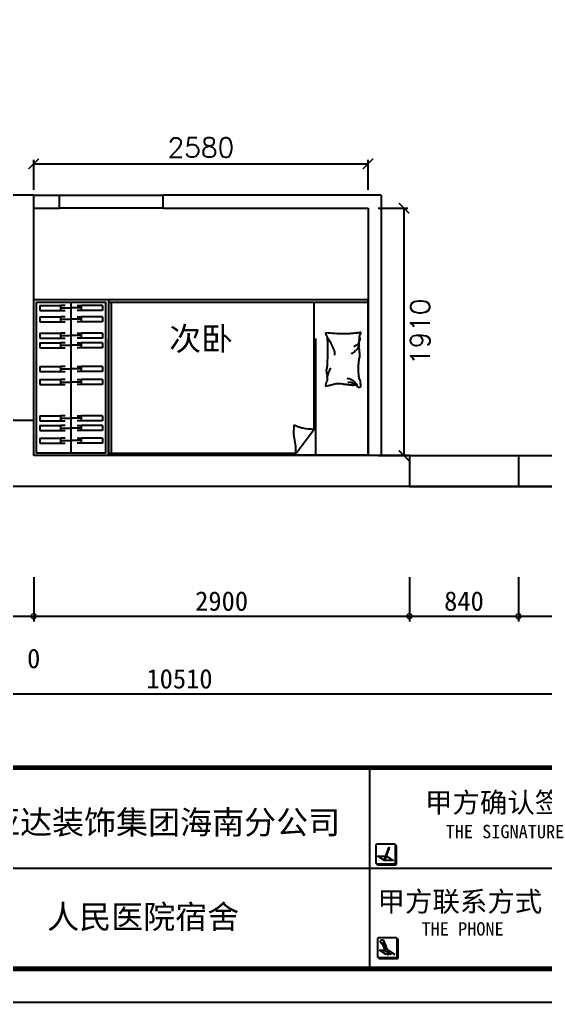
# Model space of a CAD drawing. Header units: millimetres. Extents: x 333665 to 510740, y -473522 to -395501.
# Drawn here: x 364936 to 368992, y -410869 to -403284 of the extents above; entities that cross this region are included whole.
import ezdxf

# ---------------------------------------------------------------- set-up
doc = ezdxf.new("R2010")
doc.units = ezdxf.units.MM
doc.header["$PDMODE"] = 35
doc.header["$PDSIZE"] = 20
for name, color, linetype in [('0-01图框模板说明', 2, 'Continuous'), ('0-02图框细线', 136, 'Continuous'), ('016-P平面家具', 51, 'Continuous'), ('250', 250, 'Continuous'), ('FLOOR', 8, 'Continuous'), ('layer 1', 7, 'Continuous'), ('xcvdg', 7, 'Continuous'), ('细线', 250, 'Continuous')]:
    doc.layers.add(name, color=color, linetype=linetype)
doc.styles.add('_TCH_DIM', font='SIMPLEX', dxfattribs={"bigfont": 'GBCBIG'})
doc.styles.get("Standard").update_dxf_attribs({"font": 'txt', "bigfont": 'gbcbig.shx'})
doc.styles.add('STYLE1', font='')
doc.styles.add('标注文字', font='simhei.ttf')
doc.styles.add('黑体', font='simhei.ttf')
doc.styles.get('STYLE1').set_extended_font_data('SimSun')
doc.dimstyles.get("Standard").update_dxf_attribs({"dimtxt": 0.18, "dimasz": 0.18, "dimexe": 0.18, "dimexo": 0.0625, "dimgap": 0.09, "dimtad": 0, "dimtih": 1, "dimtoh": 1, "dimdec": 4, "dimzin": 0, "dimdsep": 46, "dimtxsty": 'Standard', "dimcen": 0.09, "dimadec": 0, "dimazin": 0, "dimtfac": 1, "dimtdec": 4, "dimtofl": 0, "dimtmove": 0, "dimatfit": 3, "dimfxl": 1, "dimtolj": 1, "dimtzin": 0, "dimarcsym": 0})
doc.dimstyles.new('最新标注', dxfattribs={"dimtxt": 150, "dimasz": 80, "dimexe": 40, "dimexo": 40, "dimgap": 40, "dimtad": 1, "dimdec": 0, "dimtxsty": '标注文字', "dimblk": 'DOTSMALL', "dimcen": 2.5, "dimdle": 40, "dimclrd": 46, "dimclre": 46, "dimclrt": 40, "dimadec": 0, "dimazin": 0, "dimtfac": 1, "dimtdec": 0, "dimtmove": 2, "dimatfit": 3, "dimldrblk": 'DOT', "dimfxl": 300, "dimfxlon": 1, "dimarcsym": 0})

# ---------------------------------------------------------------- blocks, each defined once
blk = doc.blocks.new('_DotSmall')
at = {"layer": 'FLOOR', "color": 0, "const_width": 0.5}
blk.add_lwpolyline([(-0.0625, 0, 1), (0.0625, 0, 1)], format="xyb", close=True, dxfattribs=at)
blk = doc.blocks.new('*D44')
at = {"layer": 'Defpoints', "color": 0, "lineweight": -3, "ltscale": 400}
for p in [(367887.1, -397088.6), (367887.1, -398088.6), (360914.5, -406888.6)]:
    blk.add_point(p, dxfattribs=at)
at = {"layer": '细线', "color": 46, "lineweight": -2, "ltscale": 400}
for p, q in [((360874.5, -397088.6), (367927.1, -397088.6)), ((360914.5, -397388.6), (360914.5, -397048.6)), ((367887.1, -397388.6), (367887.1, -397048.6))]:
    blk.add_line(p, q, dxfattribs=at)
at = {"layer": '细线', "color": 46, "lineweight": -2, "ltscale": 400, "xscale": 80, "yscale": 80, "zscale": 80, "rotation": 180}
blk.add_blockref('_DotSmall', (360914.5, -397088.6), dxfattribs=at)
at = {"layer": '细线', "color": 46, "lineweight": -2, "ltscale": 400, "xscale": 80, "yscale": 80, "zscale": 80}
blk.add_blockref('_DotSmall', (367887.1, -397088.6), dxfattribs=at)
at = {"layer": '细线', "color": 40, "lineweight": -3, "ltscale": 400, "insert": (364400.8, -396973.6), "char_height": 150, "attachment_point": 5, "style": '标注文字'}
blk.add_mtext('6973', dxfattribs=at)
blk = doc.blocks.new('_Dot')
at = {"color": 0, "linetype": 'ByBlock', "lineweight": -2}
blk.add_line((-0.5, 0), (-1, 0), dxfattribs=at)
at = {"color": 0, "linetype": 'ByBlock', "const_width": 0.5}
blk.add_lwpolyline([(-0.25, 0, 1), (0.25, 0, 1)], format="xyb", close=True, dxfattribs=at)
blk = doc.blocks.new('*D45')
at = {"layer": 'Defpoints', "color": 0, "lineweight": -3, "ltscale": 400}
for p in [(359914.5, -398088.6), (367887.1, -398088.6), (360914.5, -406888.6)]:
    blk.add_point(p, dxfattribs=at)
at = {"layer": '细线', "color": 46, "lineweight": -2, "ltscale": 400}
for p, q in [((360214.5, -398088.6), (359874.5, -398088.6)), ((359914.5, -406928.6), (359914.5, -398048.6)), ((360214.5, -406888.6), (359874.5, -406888.6))]:
    blk.add_line(p, q, dxfattribs=at)
at = {"layer": '细线', "color": 46, "lineweight": -2, "ltscale": 400, "xscale": 80, "yscale": 80, "zscale": 80}
for p, rotation in [((359914.5, -398088.6), 90), ((359914.5, -406888.6), 270)]:
    blk.add_blockref('_DotSmall', p, dxfattribs=dict(at, rotation=rotation))
at = {"layer": '细线', "color": 40, "lineweight": -3, "ltscale": 400, "insert": (359798.7, -402488.6), "char_height": 150, "attachment_point": 5, "rotation": 90, "style": '标注文字'}
blk.add_mtext('8800', dxfattribs=at)
blk = doc.blocks.new('*D50')
at = {"color": 46, "lineweight": -2}
for p, q in [((363444.5, -407588.6), (363444.5, -407928.6)), ((365044.5, -407588.6), (365044.5, -407928.6)), ((363404.5, -407888.6), (365084.5, -407888.6))]:
    blk.add_line(p, q, dxfattribs=at)
at = {"layer": 'Defpoints', "color": 0, "lineweight": -3}
for p in [(365044.5, -406378.6), (363444.5, -406758.6), (365044.5, -407888.6)]:
    blk.add_point(p, dxfattribs=at)
at = {"color": 46, "lineweight": -2, "xscale": 80, "yscale": 80, "zscale": 80, "rotation": 180}
blk.add_blockref('_DotSmall', (363444.5, -407888.6), dxfattribs=at)
at = {"color": 46, "lineweight": -2, "xscale": 80, "yscale": 80, "zscale": 80}
blk.add_blockref('_DotSmall', (365044.5, -407888.6), dxfattribs=at)
at = {"color": 40, "lineweight": -3, "insert": (364244.5, -407772.8), "char_height": 150, "attachment_point": 5, "style": '标注文字'}
blk.add_mtext('1600', dxfattribs=at)
blk = doc.blocks.new('*D51')
at = {"color": 46, "lineweight": -2}
blk.add_line((365044.5, -407588.6), (365044.5, -407928.6), dxfattribs=at)
blk.add_line((365044.5, -407588.6), (365044.5, -407928.6), dxfattribs=at)
at = {"layer": 'Defpoints', "color": 0, "lineweight": -3}
for p in [(365044.5, -406378.6), (365044.5, -406648.6), (365044.5, -407888.6)]:
    blk.add_point(p, dxfattribs=at)
at = {"color": 40, "lineweight": -3, "insert": (365044.5, -408216.2), "char_height": 150, "attachment_point": 5, "style": '标注文字'}
blk.add_mtext('0', dxfattribs=at)
blk = doc.blocks.new('*D52')
at = {"color": 46, "lineweight": -2}
for p, q in [((365044.5, -407588.6), (365044.5, -407928.6)), ((367944.5, -407588.6), (367944.5, -407928.6)), ((365004.5, -407888.6), (367984.5, -407888.6))]:
    blk.add_line(p, q, dxfattribs=at)
at = {"layer": 'Defpoints', "color": 0, "lineweight": -3}
for p in [(365044.5, -406648.6), (367944.5, -406648.6), (367944.5, -407888.6)]:
    blk.add_point(p, dxfattribs=at)
at = {"color": 46, "lineweight": -2, "xscale": 80, "yscale": 80, "zscale": 80, "rotation": 180}
blk.add_blockref('_DotSmall', (365044.5, -407888.6), dxfattribs=at)
at = {"color": 46, "lineweight": -2, "xscale": 80, "yscale": 80, "zscale": 80}
blk.add_blockref('_DotSmall', (367944.5, -407888.6), dxfattribs=at)
at = {"color": 40, "lineweight": -3, "insert": (366494.5, -407772.8), "char_height": 150, "attachment_point": 5, "style": '标注文字'}
blk.add_mtext('2900', dxfattribs=at)
blk = doc.blocks.new('*D53')
at = {"color": 46, "lineweight": -2}
for p, q in [((367944.5, -407588.6), (367944.5, -407928.6)), ((368784.5, -407588.6), (368784.5, -407928.6)), ((367904.5, -407888.6), (368824.5, -407888.6))]:
    blk.add_line(p, q, dxfattribs=at)
at = {"layer": 'Defpoints', "color": 0, "lineweight": -3}
for p in [(367944.5, -406648.6), (368784.5, -406648.6), (368784.5, -407888.6)]:
    blk.add_point(p, dxfattribs=at)
at = {"color": 46, "lineweight": -2, "xscale": 80, "yscale": 80, "zscale": 80, "rotation": 180}
blk.add_blockref('_DotSmall', (367944.5, -407888.6), dxfattribs=at)
at = {"color": 46, "lineweight": -2, "xscale": 80, "yscale": 80, "zscale": 80}
blk.add_blockref('_DotSmall', (368784.5, -407888.6), dxfattribs=at)
at = {"color": 40, "lineweight": -3, "insert": (368364.5, -407772.8), "char_height": 150, "attachment_point": 5, "style": '标注文字'}
blk.add_mtext('840', dxfattribs=at)
blk = doc.blocks.new('*D54')
at = {"color": 46, "lineweight": -2}
for p, q in [((368784.5, -407588.6), (368784.5, -407928.6)), ((371184.5, -407588.6), (371184.5, -407928.6)), ((368744.5, -407888.6), (371224.5, -407888.6))]:
    blk.add_line(p, q, dxfattribs=at)
at = {"layer": 'Defpoints', "color": 0, "lineweight": -3}
for p in [(368784.5, -406648.6), (371184.5, -406648.6), (371184.5, -407888.6)]:
    blk.add_point(p, dxfattribs=at)
at = {"color": 46, "lineweight": -2, "xscale": 80, "yscale": 80, "zscale": 80, "rotation": 180}
blk.add_blockref('_DotSmall', (368784.5, -407888.6), dxfattribs=at)
at = {"color": 46, "lineweight": -2, "xscale": 80, "yscale": 80, "zscale": 80}
blk.add_blockref('_DotSmall', (371184.5, -407888.6), dxfattribs=at)
at = {"color": 40, "lineweight": -3, "insert": (369984.5, -407772.8), "char_height": 150, "attachment_point": 5, "style": '标注文字'}
blk.add_mtext('2400', dxfattribs=at)
blk = doc.blocks.new('*D56')
at = {"layer": 'Defpoints', "color": 0, "lineweight": -3, "ltscale": 400}
for p in [(360914.5, -406888.6), (371424.5, -406888.6), (371424.5, -408488.6)]:
    blk.add_point(p, dxfattribs=at)
at = {"layer": '细线', "color": 46, "lineweight": -2, "ltscale": 400}
for p, q in [((360914.5, -408188.6), (360914.5, -408528.6)), ((371424.5, -408188.6), (371424.5, -408528.6)), ((360874.5, -408488.6), (371464.5, -408488.6))]:
    blk.add_line(p, q, dxfattribs=at)
at = {"layer": '细线', "color": 46, "lineweight": -2, "ltscale": 400, "xscale": 80, "yscale": 80, "zscale": 80, "rotation": 180}
blk.add_blockref('_DotSmall', (360914.5, -408488.6), dxfattribs=at)
at = {"layer": '细线', "color": 46, "lineweight": -2, "ltscale": 400, "xscale": 80, "yscale": 80, "zscale": 80}
blk.add_blockref('_DotSmall', (371424.5, -408488.6), dxfattribs=at)
at = {"layer": '细线', "color": 40, "lineweight": -3, "ltscale": 400, "insert": (366169.5, -408372.8), "char_height": 150, "attachment_point": 5, "style": '标注文字'}
blk.add_mtext('10510', dxfattribs=at)
blk = doc.blocks.new('FVC')
at = {"layer": 'xcvdg', "color": 1, "ltscale": 100}
for p, q in [((-88497, -799587), (-88467, -799594)), ((-88467, -799594), (-88384, -799615))]:
    blk.add_line(p, q, dxfattribs=at)
for centre, radius, start, end in [((-88497, -799587), 0.917, 75.9551, 184.0829), ((-88228, -799568), 271, 184.0829, 189.4841), ((-88268, -799575), 230, 189.4841, 197.3864), ((-88368, -799549), 67.7, 255.9548, 272.6649), ((-88395, -798959), 659, 272.6649, 278.0051), ((-88348, -799297), 317, 278.0051, 282.1984), ((-88094, -800469), 882, 99.6844, 102.1984), ((-88233, -799539), 91.5, 255.3149, 270), ((-88208, -799801), 204, 90, 99.6844), ((-88233, -799575), 56.2, 270, 288.7799), ((-88281, -799433), 206, 288.7799, 291.8149), ((-88208, -800088), 492, 83.7676, 90), ((-88261, -799484), 151, 291.8149, 295.3551), ((-88219, -799573), 52.6, 295.3551, 311.4429), ((-88244, -799545), 89.9, 311.4429, 323.7359), ((-88280, -799536), 140, 315.0976, 332.7964), ((-88121, -799602), 34.2, 116.5805, 175.5998), ((-88131, -799583), 13.1, 11.2724, 116.5805), ((-88419, -799578), 305, 344.256, 351.5628), ((-88206, -799599), 90.4, 0, 11.2724), ((-88277, -799599), 161, 351.5628, 0), ((-88259, -799758), 230, 168.4414, 182.7491), ((-88602, -799679), 120, 6.4341, 17.3864), ((-88628, -799682), 146, 348.4414, 6.4341), ((-87776, -799472), 739, 197.1982, 199.428), ((-87776, -799472), 739, 199.428, 201.6577), ((-88280, -799536), 140, 275.6311, 286.515), ((-88280, -799536), 140, 286.515, 297.3988), ((-88280, -799536), 140, 297.3988, 315.0976), ((-87456, -799784), 683, 172.4531, 180), ((-87893, -799726), 242, 164.256, 172.4531), ((-88377, -799749), 114, 189.7531, 196.31), ((-89699, -799879), 1216, 2.6096, 4.6176), ((-91842, -799977), 3362, 0.9704, 2.6096), ((-87776, -799472), 739, 201.6577, 203.4844), ((-87776, -799472), 739, 203.4844, 205.3111), ((-87618, -799784), 521, 180.0031, 188.643), ((-94198, -800017), 5719, 359.7135, 0.9704), ((-88674, -799946), 272, 355.9172, 3.5552), ((-88295, -800128), 200, 61.6832, 66.9972), ((-88224, -799996), 49.3, 50.9651, 61.6832), ((-87607, -799806), 529, 186.0867, 190.1899), ((-88277, -799926), 152, 2.5386, 10.1899), ((-88415, -799933), 290, 355.1982, 2.5386), ((-89644, -800040), 1164, 356.426, 359.7135), ((-88722, -799921), 313, 327.865, 333.5015), ((-89724, -799422), 1432, 333.5015, 335.6735), ((-88881, -799803), 507, 335.6735, 339.3257), ((-88461, -799961), 58, 339.3257, 355.9172), ((-88335, -800132), 225, 43.8115, 50.9651), ((-88222, -800115), 99.2, 53.8234, 71.5603), ((-88455, -800247), 392, 38.3886, 43.8115), ((-88222, -800115), 99.2, 36.0864, 53.8234), ((-88208, -800052), 76.8, 27.2396, 38.3886), ((-88222, -800115), 99.2, 15.9352, 36.0864), ((-88348, -800124), 234, 20.8603, 27.2396), ((-87256, -800030), 873, 175.1982, 179.4243), ((-86635, -800036), 1494, 179.4243, 181.9079), ((-88411, -800185), 87.5, 163.7788, 172.8796), ((-88421, -800182), 76.7, 152.7159, 163.7788), ((-88530, -800126), 45.3, 332.7159, 347.131), ((-88628, -800103), 146, 347.131, 356.426), ((-89074, -799700), 729, 324.1737, 327.865), ((-87618, -813781), 13636, 93.055, 93.5049), ((-88272, -801529), 1365, 91.6331, 93.055), ((-88292, -800842), 679, 86.6313, 91.6331), ((-88305, -801076), 913, 82.3191, 86.6313), ((-87308, -800059), 821, 181.9079, 185.2592), ((-88222, -800115), 99.2, 355.7841, 15.9352), ((-88072, -800129), 53.9, 185.2592, 210.6513), ((-88143, -800171), 28.9, 355.6975, 30.6513), ((-88496, -800174), 1.32, 172.8796, 253.3022), ((-88491, -800157), 19.3, 253.3022, 279.9984), ((-88432, -800492), 321, 93.5049, 99.9984), ((-88210, -800368), 198, 77.8905, 82.3191), ((-88117, -799933), 246, 257.8905, 261.8665), ((-88147, -800145), 32.8, 261.8665, 291.421), ((-88129, -800190), 15.6, 68.0096, 111.421), ((-88125, -800179), 4.28, 348.1069, 68.0096), ((-88118, -800180), 2.32, 168.1069, 289.564), ((-88119, -800179), 3.42, 289.564, 338.2117), ((-88139, -800171), 25.1, 338.2117, 355.6975)]:
    blk.add_arc(centre, radius, start, end, dxfattribs=at)
blk = doc.blocks.new('A$C23994C23')
at = {"layer": '250', "color": 2}
for p, q in [((0, 2000), (900, 2000)), ((0, 0), (0, 2000)), ((1200, 0), (1200, 450)), ((1200, 0), (0, 0))]:
    blk.add_line(p, q, dxfattribs=at)
at = {"layer": '250', "color": 1}
for p, q in [((0, 1597.8), (0, 1401.4)), ((15, 551.9), (201.5, 415)), ((0, 400), (900, 400))]:
    blk.add_line(p, q, dxfattribs=at)
at = {"layer": '250', "color": 2}
blk.add_lwpolyline([(1200, 0), (1200, 2000), (0, 2000)], dxfattribs=at)
at = {"layer": '250', "color": 1}
for points in [[(1180, 0), (1180, 1980), (0, 1980)], [(201.5, 415), (1180, 413.1), (1180, 2000), (15, 2000), (15, 551.9)], [(0, 400), (900, 400)]]:
    blk.add_lwpolyline(points, dxfattribs=at)
at = {"layer": 'xcvdg', "color": 1, "ltscale": 100}
for p, q in [((66.9, 556.4), (162.3, 570.1)), ((162.3, 570.1), (234.9, 568.3))]:
    blk.add_line(p, q, dxfattribs=at)
for centre, radius, start, end in [((41.4, 734.7), 180.1, 261.55834, 278.13558), ((578.7, 399), 383.3, 153.78283, 160.05221), ((775.4, 397.1), 574.1, 169.40554, 178.21128), ((380.5, 470.9), 172.4, 160.05221, 169.40554)]:
    blk.add_arc(centre, radius, start, end, dxfattribs=at)
at = {"layer": '250', "color": 0, "extrusion": (0, 0, -1), "xscale": 0.6999999999534339, "yscale": 0.6999999999534339, "zscale": -0.7, "rotation": 270}
blk.add_blockref('FVC', (559177.9, -61624.7), dxfattribs=at)
blk = doc.blocks.new('tery')
at = {"color": 250}
for p, q in [((445501.7, 189114.4), (445540.6, 189114.4)), ((445501.7, 189114.4), (445501.7, 188951.7)), ((445540.6, 189114.4), (445540.6, 188951.7)), ((445501.7, 188631), (445501.7, 188793.7)), ((445540.6, 188631), (445540.6, 188793.7)), ((445501.7, 188631), (445540.6, 188631))]:
    blk.add_line(p, q, dxfattribs=at)
at = {"color": 51}
for p, q in [((445540.6, 188951.7), (445501.7, 188951.7)), ((445501.7, 188918), (445501.7, 188951.7)), ((445521.2, 188951.7), (445521.2, 188872.7)), ((445540.6, 188951.7), (445540.6, 188918)), ((445501.7, 188827.4), (445501.7, 188793.7)), ((445521.2, 188793.7), (445521.2, 188872.7)), ((445540.6, 188793.7), (445540.6, 188827.4)), ((445540.6, 188793.7), (445501.7, 188793.7))]:
    blk.add_line(p, q, dxfattribs=at)
blk = doc.blocks.new('_ArchTick')
at = {"color": 0, "lineweight": 30, "const_width": 0.15}
blk.add_lwpolyline([(-0.5, -0.5), (0.5, 0.5)], dxfattribs=at)
blk = doc.blocks.new('*D64')
at = {"color": 48, "lineweight": -2}
for p, q in [((365044.5, -404596.5), (365044.5, -404366.5)), ((367624.5, -404596.5), (367624.5, -404366.5)), ((365044.5, -404396.5), (367624.5, -404396.5))]:
    blk.add_line(p, q, dxfattribs=at)
at = {"layer": 'Defpoints', "color": 0, "lineweight": -3}
for p in [(367624.5, -404396.5), (365044.5, -404738.6), (367624.5, -404738.6)]:
    blk.add_point(p, dxfattribs=at)
at = {"color": 48, "lineweight": -2, "xscale": 80, "yscale": 80, "zscale": 80, "rotation": 180}
blk.add_blockref('_ArchTick', (365044.5, -404396.5), dxfattribs=at)
at = {"color": 48, "lineweight": -2, "xscale": 80, "yscale": 80, "zscale": 80}
blk.add_blockref('_ArchTick', (367624.5, -404396.5), dxfattribs=at)
at = {"color": 7, "lineweight": -3, "insert": (366334.5, -404271.5), "char_height": 150, "attachment_point": 5, "style": '_TCH_DIM'}
blk.add_mtext('\\A1;2580', dxfattribs=at)
blk = doc.blocks.new('*D65')
at = {"color": 48, "lineweight": -2}
for p, q in [((367701.4, -404738.6), (367931.4, -404738.6)), ((367901.4, -404738.6), (367901.4, -406648.6)), ((367701.4, -406648.6), (367931.4, -406648.6))]:
    blk.add_line(p, q, dxfattribs=at)
at = {"layer": 'Defpoints', "color": 0, "lineweight": -3}
for p in [(367624.5, -404738.6), (367624.5, -406648.6), (367901.4, -406648.6)]:
    blk.add_point(p, dxfattribs=at)
at = {"color": 48, "lineweight": -2, "xscale": 80, "yscale": 80, "zscale": 80}
for p, rotation in [((367901.4, -404738.6), 90), ((367901.4, -406648.6), 270)]:
    blk.add_blockref('_ArchTick', p, dxfattribs=dict(at, rotation=rotation))
at = {"color": 7, "lineweight": -3, "insert": (368026.4, -405693.6), "char_height": 150, "attachment_point": 5, "rotation": 90, "style": '_TCH_DIM'}
blk.add_mtext('\\A1;1910', dxfattribs=at)

msp = doc.modelspace()

# ---------------------------------------------------------------- hatches: boundary and pattern name
at = {"layer": '0-01图框模板说明'}
for points in [[(367836.8, -409790, -0.414214), (367826.6, -409800.2), (367694.3, -409800.2, -0.071272), (367691.4, -409799.8, 0.348143), (367701.3, -409807.6), (367833.7, -409807.6, 0.414214), (367843.9, -409797.4), (367843.9, -409665.1, 0.333108), (367836.5, -409655.3, -0.057743), (367836.8, -409657.6)], [(367849.4, -410513.8, -0.414214), (367839.2, -410524), (367706.8, -410524, -0.071272), (367704, -410523.6, 0.348143), (367713.9, -410531.4), (367846.2, -410531.4, 0.414214), (367856.4, -410521.2), (367856.4, -410388.9, 0.333108), (367849.1, -410379.1, -0.057743), (367849.4, -410381.4)]]:
    msp.add_hatch(color=8, dxfattribs=at).paths.add_polyline_path(points)

# ---------------------------------------------------------------- linework, layer by layer
at = {"color": 0, "lineweight": -3}
for p, q in [((365044.5, -404638.6), (364744.5, -404638.6)), ((365044.5, -406378.6), (365044.5, -404638.6)), ((365244.5, -404738.6), (365244.5, -404638.6)), ((366044.5, -404738.6), (366044.5, -404638.6)), ((365044.5, -406378.6), (363444.5, -406378.6)), ((365044.5, -406648.6), (365044.5, -406378.6)), ((367944.5, -406648.6), (365044.5, -406648.6)), ((367944.5, -406648.6), (367944.5, -406888.6)), ((368784.5, -406648.6), (369164.5, -406648.6)), ((368784.5, -406648.6), (368784.5, -406888.6)), ((367944.5, -406888.6), (362904.5, -406888.6)), ((368784.5, -406888.6), (369164.5, -406888.6))]:
    msp.add_line(p, q, dxfattribs=at)
at = {"color": 7, "lineweight": -3}
for p, q in [((365044.5, -404638.6), (365244.5, -404638.6)), ((367724.5, -404638.6), (366044.5, -404638.6)), ((367724.5, -404638.6), (367724.5, -406648.6)), ((365044.5, -404738.6), (365244.5, -404738.6)), ((366044.5, -404738.6), (367624.5, -404738.6)), ((367624.5, -404738.6), (367624.5, -406648.6))]:
    msp.add_line(p, q, dxfattribs=at)
at = {"color": 8, "lineweight": -3}
for p, q in [((365244.5, -404638.6), (366044.5, -404638.6)), ((366044.5, -404738.6), (365244.5, -404738.6))]:
    msp.add_line(p, q, dxfattribs=at)
at = {"color": 2, "lineweight": -3}
msp.add_line((365622.3, -405446.3), (365044.5, -405446.3), dxfattribs=at)
at = {"color": 251}
msp.add_line((365333.4, -406628.6), (365333.4, -405466.3), dxfattribs=at)
at = {"color": 250, "lineweight": -3}
for p, q in [((367944.5, -406648.6), (368784.5, -406648.6)), ((367944.5, -406888.6), (368784.5, -406888.6))]:
    msp.add_line(p, q, dxfattribs=at)
at = {"color": 1, "lineweight": -3}
msp.add_lwpolyline([(371424.5, -399428.6), (371424.5, -406888.6), (360914.5, -406888.6), (360914.5, -399928.6), (364884.5, -399928.6), (364884.5, -399428.6), (367484.5, -399428.6), (367484.5, -398606.3), (367887.1, -398088.6), (371021.9, -398088.6), (371424.5, -398606.3), (371424.5, -399428.6)], dxfattribs=at)
msp.add_lwpolyline([(365602.3, -405746.3), (365602.3, -405466.3), (365064.5, -405466.3), (365064.5, -406378.6), (365064.5, -406628.6), (365602.3, -406628.6)], close=True, dxfattribs=at)
at = {"layer": '0-01图框模板说明', "color": 8}
for p, q in [((367754.5, -409761.4), (367753.9, -409763)), ((367753.9, -409763), (367754.1, -409764.2)), ((367755, -409761.6), (367754.1, -409764.2)), ((367755, -409763.4), (367754.1, -409764.2)), ((367755.5, -409761.8), (367755, -409763.4)), ((367763, -410499), (367712.9, -410466.1)), ((367712.9, -410466.1), (367754, -410466.1)), ((367775.9, -410466.1), (367780.1, -410466.1)), ((367780.1, -410466.1), (367830.2, -410499))]:
    msp.add_line(p, q, dxfattribs=at)
at = {"layer": '0-01图框模板说明', "color": 2, "const_width": 37.5}
msp.add_lwpolyline([(376871.5, -395760.2), (376871.5, -410610.7), (355656.4, -410610.7), (355656.4, -395760.2)], close=True, dxfattribs=at)
msp.add_lwpolyline([(376871.5, -409058.4), (355653.5, -409058.4)], dxfattribs=at)
at = {"layer": '0-01图框模板说明', "color": 8}
for points in [[(367694.3, -409800.2), (367826.6, -409800.2, 0.414214), (367836.8, -409790), (367836.8, -409657.6, 0.414214), (367826.6, -409647.5), (367694.3, -409647.5, 0.414214), (367684.1, -409657.6), (367684.1, -409790, 0.414214)], [(367788.2, -409679.6), (367782.6, -409677.6), (367782.9, -409676.8, -0.451962), (367786.1, -409675.4), (367786.9, -409675.7, -0.418435), (367788.4, -409678.8)], [(367706.8, -410524), (367839.2, -410524, 0.414214), (367849.4, -410513.8), (367849.4, -410381.4, 0.414214), (367839.2, -410371.3), (367706.8, -410371.3, 0.414214), (367696.6, -410381.4), (367696.6, -410513.8, 0.414214)]]:
    msp.add_lwpolyline(points, format="xyb", close=True, dxfattribs=at)
for points in [[(367691.4, -409799.8, 0.348143), (367701.3, -409807.6), (367833.7, -409807.6, 0.414214), (367843.9, -409797.4), (367843.9, -409665.1, 0.333108), (367836.5, -409655.3)], [(367704, -410523.6, 0.348143), (367713.9, -410531.4), (367846.2, -410531.4, 0.414214), (367856.4, -410521.2), (367856.4, -410388.9, 0.333108), (367849.1, -410379.1)]]:
    msp.add_lwpolyline(points, format="xyb", dxfattribs=at)
for points in [[(367786.3, -409684.8), (367780.7, -409682.8), (367756.6, -409749), (367762.2, -409751)], [(367788.3, -409679.7), (367782.4, -409677.5), (367780.5, -409682.7), (367786.4, -409684.9)], [(367755.5, -409761.8), (367754.5, -409761.4), (367756.6, -409749), (367762.2, -409751)]]:
    msp.add_lwpolyline(points, close=True, dxfattribs=at)
msp.add_lwpolyline([(367765.3, -409742.3), (367767.6, -409742.3), (367817.6, -409775.2), (367750.4, -409775.2), (367700.4, -409742.3), (367759, -409742.3)], dxfattribs=at)
for centre, radius in [((367733.3, -410399.7), 13.6), ((367742.1, -410426.1), 1.94), ((367745.8, -410433.4), 1.94), ((367746.6, -410423.7), 1.94), ((367749.3, -410441.2), 1.94), ((367750.4, -410431), 1.94), ((367751.2, -410421), 1.94), ((367753.2, -410450.1), 1.94), ((367753.8, -410438.8), 1.94), ((367755, -410428.3), 1.94), ((367764.9, -410466.1), 11), ((367757.7, -410447.7), 1.94), ((367758.4, -410436), 1.94), ((367762.3, -410445), 1.94)]:
    msp.add_circle(centre, radius, dxfattribs=at)
for centre, radius, start, end in [((367646, -410486.8), 110, 10.86532, 46.01339), ((368029.7, -410311.4), 295.8, 196.35478, 210.12826)]:
    msp.add_arc(centre, radius, start, end, dxfattribs=at)
msp.add_spline([(367764.9, -410477), (367786.6, -410486.5), (367787.2, -410479.1), (367777.4, -410481.5), (367771.2, -410499), (367798.1, -410494.5), (367802.5, -410499)], degree=3, dxfattribs=at)
at = {"layer": '0-02图框细线'}
for p, q in [((367637.3, -410610.7), (367637.3, -409058.4)), ((360637.5, -409834.5), (376871.5, -409834.5))]:
    msp.add_line(p, q, dxfattribs=at)
msp.add_lwpolyline([(377130.2, -395501.4), (377130.2, -410869.4), (355397.7, -410869.4), (355397.7, -395501.4)], close=True, dxfattribs=at)

# ---------------------------------------------------------------- block references
at = {"color": 1, "lineweight": -3, "rotation": 90}
msp.add_blockref('A$C23994C23', (367622.3, -406646.3), dxfattribs=at)
at = {"layer": '016-P平面家具', "extrusion": (0, 0, -1), "zscale": -1, "rotation": 270}
for p in [(-554206.1, 40012), (-554206.1, 39924.1), (-554206.1, 39798.2), (-554206.1, 39724), (-554206.1, 39439.8), (-554206.1, 39160.6), (-554206.1, 39085.2), (-554206.1, 38987.8)]:
    msp.add_blockref('tery', p, dxfattribs=at)
at = {"layer": '016-P平面家具', "color": 250, "extrusion": (0, 0, -1), "zscale": -1, "rotation": 270}
msp.add_blockref('tery', (-554206.1, 39541.6), dxfattribs=at)

# ---------------------------------------------------------------- texts
at = {"layer": '0-02图框细线', "attachment_point": 4}
for s, insert, char_height in [('{\\fSimSun|b0|i0|c134|p2;甲方确认签字}', (368064.1, -409335.6), 155.232), ('{\\fSimSun|b0|i0|c134|p2;THE SIGNATURE}', (368223.2, -409551.8), 103.488), ('{\\fSimSun|b0|i0|c134|p2;甲方联系方式}', (367697.8, -410100.5), 155.232), ('{\\fSimSun|b0|i0|c134|p2;THE PHONE}', (368037.5, -410303.2), 103.488)]:
    msp.add_mtext(s, dxfattribs=dict(at, insert=insert, char_height=char_height))
at = {"layer": '0-02图框细线', "char_height": 181.104, "attachment_point": 5, "style": '黑体'}
for s, insert in [('亿亚达装饰集团海南分公司', (365927, -409490.1)), ('{\\fSimSun|b0|i0|c134|p2;人民医院宿舍}', (365889.3, -410219.6))]:
    msp.add_mtext(s, dxfattribs=dict(at, insert=insert))
at = {"layer": 'layer 1', "color": 2, "lineweight": -3, "style": 'STYLE1'}
msp.add_text('次卧', height=180, dxfattribs=at).set_placement((366090.1, -405836.7))

# ---------------------------------------------------------------- dimensions: what is measured, and where the dimension line sits
at = {"color": 1, "lineweight": -3}
dim = msp.add_linear_dim(base=(367624.5, -404396.5), p1=(365044.5, -404738.6), p2=(367624.5, -404738.6), dimstyle='Standard', override={"dimtxt": 150, "dimasz": 80, "dimexe": 30, "dimexo": 30, "dimgap": 50, "dimtad": 2, "dimtih": 0, "dimdec": 0, "dimtxsty": '_TCH_DIM', "dimblk": 'ArchTick', "dimcen": -0.09, "dimclrd": 48, "dimclre": 48, "dimclrt": 7, "dimadec": 2, "dimazin": 2, "dimtdec": 0, "dimtix": 1, "dimtofl": 1, "dimtmove": 2, "dimfxl": 200, "dimfxlon": 1}, dxfattribs=at)
dim.commit()
dim.dimension.update_dxf_attribs({"geometry": '*D64', "text_midpoint": (366334.5, -404271.5)})
dim = msp.add_linear_dim(base=(367901.4, -406648.6), p1=(367624.5, -404738.6), p2=(367624.5, -406648.6), angle=90, dimstyle='Standard', override={"dimtxt": 150, "dimasz": 80, "dimexe": 30, "dimexo": 30, "dimgap": 50, "dimtad": 2, "dimtih": 0, "dimdec": 0, "dimtxsty": '_TCH_DIM', "dimblk": 'ArchTick', "dimcen": -0.09, "dimclrd": 48, "dimclre": 48, "dimclrt": 7, "dimadec": 2, "dimazin": 2, "dimtdec": 0, "dimtix": 1, "dimtofl": 1, "dimtmove": 2, "dimfxl": 200, "dimfxlon": 1}, dxfattribs=at)
dim.commit()
dim.dimension.update_dxf_attribs({"geometry": '*D65', "text_midpoint": (368026.4, -405693.6)})
at = {"color": 0, "lineweight": -3}
for base, p1, p2, picture, middle in [((365044.5, -407888.6), (363444.5, -406758.6), (365044.5, -406378.6), '*D50', (364244.5, -407772.8)), ((365044.5135666, -407888.6439226), (365044.5135666, -406378.6439226), (365044.5135666, -406648.6439226), '*D51', (365044.5135666, -408216.1720125)), ((367944.5, -407888.6), (365044.5, -406648.6), (367944.5, -406648.6), '*D52', (366494.5, -407772.8)), ((368784.5, -407888.6), (367944.5, -406648.6), (368784.5, -406648.6), '*D53', (368364.5, -407772.8)), ((371184.5, -407888.6), (368784.5, -406648.6), (371184.5, -406648.6), '*D54', (369984.5, -407772.8))]:
    dim = msp.add_linear_dim(base=base, p1=p1, p2=p2, dimstyle='最新标注', dxfattribs=at)
    dim.commit()
    dim.dimension.update_dxf_attribs({"geometry": picture, "text_midpoint": middle})
at = {"layer": '细线', "color": 2, "lineweight": -3, "ltscale": 400}
for base, p2, picture, middle in [((367887.1, -397088.6), (367887.1, -398088.6), '*D44', (364400.8, -396973.6)), ((371424.5, -408488.6), (371424.5, -406888.6), '*D56', (366169.5, -408372.8))]:
    dim = msp.add_linear_dim(base=base, p1=(360914.5, -406888.6), p2=p2, dimstyle='最新标注', dxfattribs=at)
    dim.commit()
    dim.dimension.update_dxf_attribs({"geometry": picture, "text_midpoint": middle})
dim = msp.add_linear_dim(base=(359914.5, -398088.6), p1=(360914.5, -406888.6), p2=(367887.1, -398088.6), angle=90, dimstyle='最新标注', dxfattribs=at)
dim.commit()
dim.dimension.update_dxf_attribs({"geometry": '*D45', "text_midpoint": (359798.7, -402488.6)})

doc.saveas('drawing.dxf')
